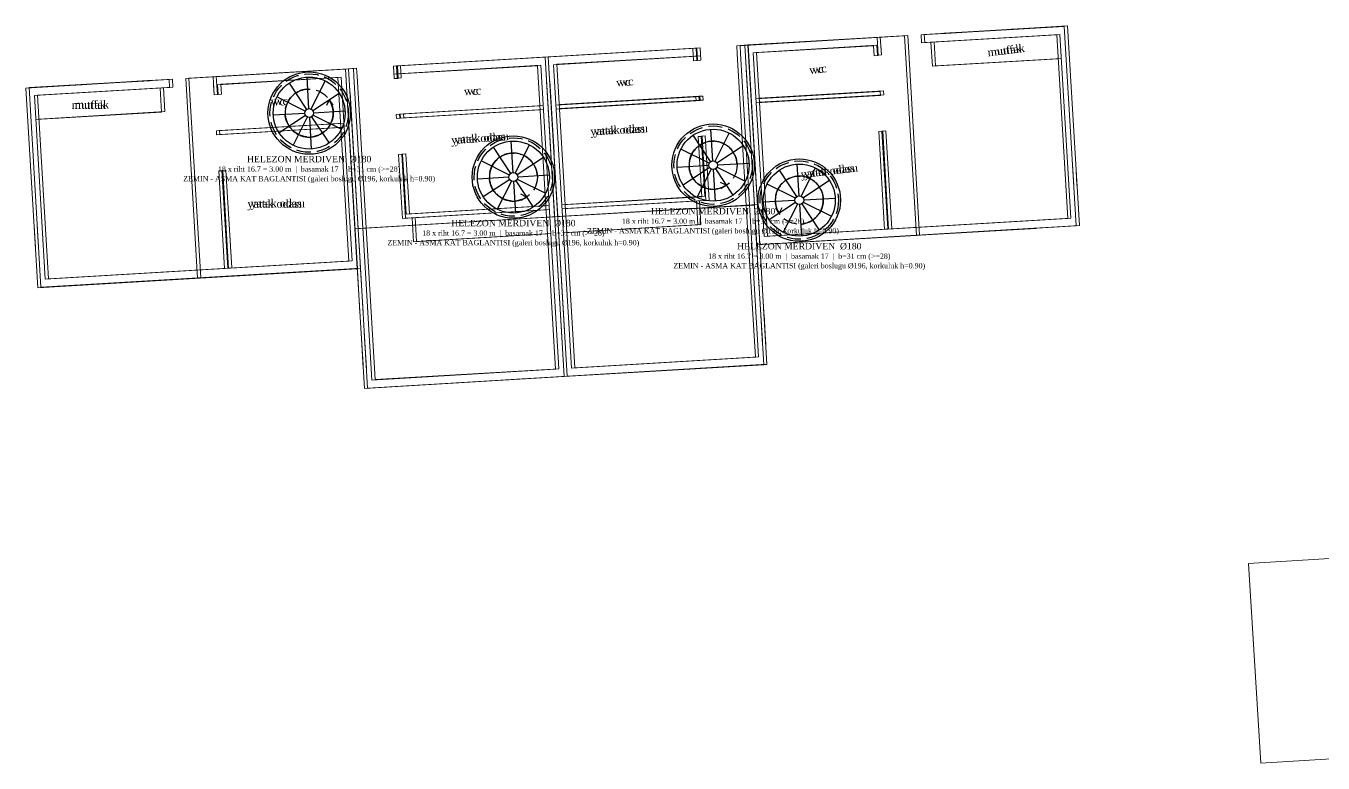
# Model space of a CAD drawing. Header units: metres. Extents: x 566281 to 566551, y 4178515 to 4178592.
# Drawn here: x 566288.75 to 566321.17, y 4178536.36 to 4178554.79 of the extents above; entities that cross this region are included whole.
import ezdxf
from ezdxf.enums import TextEntityAlignment as Align

# ---------------------------------------------------------------- set-up
doc = ezdxf.new("R2010")
doc.units = ezdxf.units.M
doc.linetypes.add('MERD_DASH', pattern=[0.5, 0.35, -0.15])
doc.layers.get('0').update_dxf_attribs({"color": 5, "lineweight": 0})
for name, color, linetype, lineweight in [('ASMAKAT', 30, 'Continuous', 0), ('BINA_115', 1, 'Continuous', 0), ('DUVAR', 18, 'Continuous', 0), ('TASLAK_DUVAR', 7, 'Continuous', 0), ('TASLAK_KAPI', 1, 'Continuous', 0), ('TASLAK_PENCERE', 3, 'Continuous', 0), ('YAZI', 132, 'Continuous', 0)]:
    doc.layers.add(name, color=color, linetype=linetype, lineweight=lineweight)
for name, color, linetype in [('MERDIVEN_BOSLUK', 1, 'Continuous'), ('MERDIVEN_HELEZON', 4, 'Continuous'), ('MERDIVEN_YAZI', 2, 'Continuous'), ('MERDIVEN_YON', 5, 'Continuous')]:
    doc.layers.add(name, color=color, linetype=linetype)
doc.styles.get("Standard").update_dxf_attribs({"font": 'times.ttf'})

msp = doc.modelspace()

# ---------------------------------------------------------------- linework, layer by layer
msp.add_polyline3d([(566319.311, 4178541.347, 0), (566319.615, 4178536.357, 0), (566327.6, 4178536.844, 0), (566327.296, 4178541.835, 0), (566319.311, 4178541.347, 0)])
at = {"layer": 'ASMAKAT'}
for points in [[(566311.011, 4178549.548, 0), (566307.018, 4178549.311, 0), (566306.721, 4178554.302, 0), (566310.714, 4178554.539, 0), (566311.011, 4178549.548, 0)], [(566311.09, 4178549.559, 0), (566307.097, 4178549.321, 0), (566306.8, 4178554.313, 0), (566310.793, 4178554.55, 0), (566311.09, 4178549.559, 0)], [(566293.122, 4178548.49, 0), (566297.115, 4178548.728, 0), (566296.818, 4178553.719, 0), (566292.825, 4178553.481, 0), (566293.122, 4178548.49, 0)], [(566293.043, 4178548.48, 0), (566297.036, 4178548.717, 0), (566296.739, 4178553.708, 0), (566292.746, 4178553.471, 0), (566293.043, 4178548.48, 0)]]:
    msp.add_polyline3d(points, close=True, dxfattribs=at)
for points in [[(566305.523, 4178554.231, 0), (566301.73, 4178554.005, 0), (566301.967, 4178550.012, 0), (566301.967, 4178550.012, 0), (566306.959, 4178550.309, 0), (566306.721, 4178554.302, 0), (566306.521, 4178554.29, 0)], [(566305.602, 4178554.241, 0), (566301.809, 4178554.016, 0), (566302.047, 4178550.023, 0), (566302.047, 4178550.023, 0), (566307.038, 4178550.32, 0), (566306.8, 4178554.313, 0), (566306.601, 4178554.301, 0)], [(566297.937, 4178553.78, 0), (566301.73, 4178554.005, 0), (566301.967, 4178550.012, 0), (566301.967, 4178550.012, 0), (566296.976, 4178549.715, 0), (566296.739, 4178553.708, 0), (566296.938, 4178553.72, 0)], [(566298.016, 4178553.79, 0), (566301.809, 4178554.016, 0), (566302.047, 4178550.023, 0), (566302.047, 4178550.023, 0), (566297.055, 4178549.726, 0), (566296.818, 4178553.719, 0), (566297.018, 4178553.731, 0)]]:
    msp.add_polyline3d(points, dxfattribs=at)
at = {"layer": 'BINA_115'}
for points in [[(566310.028, 4178554.499, 0), (566306.721, 4178554.302, 0), (566307.018, 4178549.311, 0), (566315.004, 4178549.786, 0), (566315.004, 4178549.786, 0), (566314.707, 4178554.777, 0), (566311.126, 4178554.564, 0)], [(566310.108, 4178554.509, 0), (566306.8, 4178554.313, 0), (566307.097, 4178549.321, 0), (566315.083, 4178549.796, 0), (566315.083, 4178549.796, 0), (566314.786, 4178554.787, 0), (566311.206, 4178554.575, 0)], [(566306.983, 4178549.897, 0), (566307.196, 4178546.316, 0), (566302.205, 4178546.019, 0), (566302.205, 4178546.019, 0), (566301.73, 4178554.005, 0), (566305.523, 4178554.231, 0)], [(566307.062, 4178549.907, 0), (566307.275, 4178546.327, 0), (566302.284, 4178546.03, 0), (566302.284, 4178546.03, 0), (566301.809, 4178554.016, 0), (566305.602, 4178554.241, 0)], [(566306.521, 4178554.29, 0), (566306.721, 4178554.302, 0), (566306.918, 4178550.995, 0)], [(566306.601, 4178554.301, 0), (566306.8, 4178554.313, 0), (566306.997, 4178551.005, 0)], [(566293.511, 4178553.522, 0), (566296.818, 4178553.719, 0), (566297.115, 4178548.728, 0), (566289.129, 4178548.253, 0), (566289.129, 4178548.253, 0), (566288.832, 4178553.244, 0), (566292.413, 4178553.457, 0)], [(566296.938, 4178553.72, 0), (566296.739, 4178553.708, 0), (566296.935, 4178550.401, 0)], [(566297.018, 4178553.731, 0), (566296.818, 4178553.719, 0), (566297.015, 4178550.412, 0)], [(566297.001, 4178549.303, 0), (566297.214, 4178545.722, 0), (566302.205, 4178546.019, 0), (566302.205, 4178546.019, 0), (566301.73, 4178554.005, 0), (566297.937, 4178553.78, 0)], [(566297.08, 4178549.314, 0), (566297.293, 4178545.733, 0), (566302.284, 4178546.03, 0), (566302.284, 4178546.03, 0), (566301.809, 4178554.016, 0), (566298.016, 4178553.79, 0)], [(566293.431, 4178553.512, 0), (566296.739, 4178553.708, 0), (566297.036, 4178548.717, 0), (566289.05, 4178548.242, 0), (566289.05, 4178548.242, 0), (566288.753, 4178553.233, 0), (566292.333, 4178553.446, 0)]]:
    msp.add_polyline3d(points, dxfattribs=at)
at = {"layer": 'DUVAR'}
for p, q in [((566310.028, 4178554.499), (566310.055, 4178554.05)), ((566310.108, 4178554.509), (566310.134, 4178554.061)), ((566311.126, 4178554.564), (566311.138, 4178554.364)), ((566311.206, 4178554.575), (566311.218, 4178554.375)), ((566311.374, 4178554.378), (566311.409, 4178553.779)), ((566311.453, 4178554.389), (566311.489, 4178553.79)), ((566305.423, 4178554.225), (566305.442, 4178553.916)), ((566305.503, 4178554.235), (566305.521, 4178553.927)), ((566305.541, 4178553.922), (566305.523, 4178554.231)), ((566305.621, 4178553.932), (566305.602, 4178554.241)), ((566306.533, 4178554.09), (566306.521, 4178554.29)), ((566306.613, 4178554.101), (566306.601, 4178554.301)), ((566309.94, 4178554.293), (566309.955, 4178554.044)), ((566310.055, 4178554.05), (566309.955, 4178554.044)), ((566310.02, 4178554.304), (566310.034, 4178554.055)), ((566310.134, 4178554.061), (566310.034, 4178554.055)), ((566310.04, 4178554.299), (566310.055, 4178554.05)), ((566310.119, 4178554.31), (566310.134, 4178554.061)), ((566296.95, 4178553.52), (566296.938, 4178553.72)), ((566297.03, 4178553.531), (566297.018, 4178553.731)), ((566297.955, 4178553.471), (566297.937, 4178553.78)), ((566298.034, 4178553.481), (566298.016, 4178553.79)), ((566298.037, 4178553.786), (566298.055, 4178553.477)), ((566298.116, 4178553.796), (566298.134, 4178553.487)), ((566305.442, 4178553.916), (566305.541, 4178553.922)), ((566305.521, 4178553.927), (566305.621, 4178553.932)), ((566314.555, 4178553.966), (566311.409, 4178553.779)), ((566314.634, 4178553.977), (566311.489, 4178553.79)), ((566292.333, 4178553.446), (566292.345, 4178553.247)), ((566292.413, 4178553.457), (566292.425, 4178553.257)), ((566293.431, 4178553.512), (566293.458, 4178553.063)), ((566293.511, 4178553.522), (566293.537, 4178553.074)), ((566298.055, 4178553.477), (566297.955, 4178553.471)), ((566298.134, 4178553.487), (566298.034, 4178553.481)), ((566292.11, 4178553.233), (566292.145, 4178552.634)), ((566292.189, 4178553.243), (566292.225, 4178552.644)), ((566293.443, 4178553.312), (566293.458, 4178553.063)), ((566293.523, 4178553.323), (566293.537, 4178553.074)), ((566293.537, 4178553.074), (566293.637, 4178553.08)), ((566293.543, 4178553.318), (566293.558, 4178553.069)), ((566293.622, 4178553.328), (566293.637, 4178553.08)), ((566310.108, 4178553.152), (566307.001, 4178552.967)), ((566310.188, 4178553.162), (566307.08, 4178552.978)), ((566310.108, 4178553.152), (566310.114, 4178553.052)), ((566310.188, 4178553.162), (566310.194, 4178553.062)), ((566293.458, 4178553.063), (566293.558, 4178553.069)), ((566298.108, 4178552.578), (566301.602, 4178552.786)), ((566298.188, 4178552.589), (566301.681, 4178552.797)), ((566305.495, 4178553.018), (566302.001, 4178552.81)), ((566305.501, 4178552.918), (566302.007, 4178552.71)), ((566305.574, 4178553.028), (566302.081, 4178552.82)), ((566305.58, 4178552.928), (566302.087, 4178552.721)), ((566305.495, 4178553.018), (566305.595, 4178553.024)), ((566305.495, 4178553.018), (566305.501, 4178552.918)), ((566305.501, 4178552.918), (566305.601, 4178552.924)), ((566305.574, 4178553.028), (566305.674, 4178553.034)), ((566305.574, 4178553.028), (566305.58, 4178552.928)), ((566305.58, 4178552.928), (566305.68, 4178552.934)), ((566305.601, 4178552.924), (566305.595, 4178553.024)), ((566305.68, 4178552.934), (566305.674, 4178553.034)), ((566310.114, 4178553.052), (566307.007, 4178552.867)), ((566310.194, 4178553.062), (566307.086, 4178552.878)), ((566289, 4178552.447), (566292.145, 4178552.634)), ((566289.079, 4178552.457), (566292.225, 4178552.644)), ((566298.108, 4178552.578), (566298.008, 4178552.572)), ((566298.014, 4178552.473), (566298.008, 4178552.572)), ((566298.114, 4178552.478), (566298.014, 4178552.473)), ((566298.188, 4178552.589), (566298.088, 4178552.583)), ((566298.094, 4178552.483), (566298.088, 4178552.583)), ((566298.194, 4178552.489), (566298.094, 4178552.483)), ((566298.108, 4178552.578), (566298.114, 4178552.478)), ((566298.114, 4178552.478), (566301.608, 4178552.686)), ((566298.188, 4178552.589), (566298.194, 4178552.489)), ((566298.194, 4178552.489), (566301.687, 4178552.697)), ((566293.512, 4178552.165), (566296.619, 4178552.35)), ((566293.512, 4178552.165), (566293.518, 4178552.065)), ((566293.518, 4178552.065), (566296.625, 4178552.25)), ((566293.591, 4178552.175), (566296.698, 4178552.36)), ((566293.591, 4178552.175), (566293.597, 4178552.075)), ((566293.597, 4178552.075), (566296.704, 4178552.26)), ((566310.168, 4178552.153), (566310.068, 4178552.147)), ((566310.068, 4178552.147), (566310.213, 4178549.701)), ((566310.247, 4178552.164), (566310.147, 4178552.158)), ((566310.147, 4178552.158), (566310.293, 4178549.712)), ((566310.168, 4178552.153), (566310.313, 4178549.707)), ((566310.247, 4178552.164), (566310.393, 4178549.718)), ((566305.654, 4178552.025), (566305.554, 4178552.019)), ((566305.554, 4178552.019), (566305.644, 4178550.518)), ((566305.734, 4178552.036), (566305.634, 4178552.03)), ((566305.634, 4178552.03), (566305.723, 4178550.529)), ((566305.75, 4178550.424), (566305.654, 4178552.025)), ((566305.829, 4178550.435), (566305.734, 4178552.036)), ((566298.068, 4178551.574), (566298.168, 4178551.58)), ((566298.163, 4178549.973), (566298.068, 4178551.574)), ((566298.147, 4178551.585), (566298.247, 4178551.591)), ((566298.242, 4178549.984), (566298.147, 4178551.585)), ((566298.168, 4178551.58), (566298.257, 4178550.079)), ((566298.247, 4178551.591), (566298.336, 4178550.09)), ((566293.571, 4178551.166), (566293.671, 4178551.172)), ((566293.571, 4178551.166), (566293.716, 4178548.72)), ((566293.65, 4178551.177), (566293.75, 4178551.183)), ((566293.65, 4178551.177), (566293.796, 4178548.731)), ((566293.671, 4178551.172), (566293.816, 4178548.726)), ((566293.75, 4178551.183), (566293.896, 4178548.737)), ((566305.644, 4178550.518), (566302.15, 4178550.311)), ((566305.723, 4178550.529), (566302.229, 4178550.321)), ((566298.163, 4178549.973), (566301.757, 4178550.187)), ((566298.242, 4178549.984), (566301.836, 4178550.198)), ((566298.257, 4178550.079), (566301.751, 4178550.287)), ((566298.336, 4178550.09), (566301.83, 4178550.297)), ((566305.75, 4178550.424), (566302.156, 4178550.211)), ((566305.829, 4178550.435), (566302.235, 4178550.221)), ((566305.51, 4178550.41), (566305.545, 4178549.811)), ((566305.589, 4178550.421), (566305.625, 4178549.822)), ((566298.403, 4178549.988), (566298.438, 4178549.389)), ((566298.482, 4178549.998), (566298.518, 4178549.399)), ((566298.438, 4178549.389), (566301.792, 4178549.588)), ((566298.518, 4178549.399), (566301.872, 4178549.599)), ((566305.545, 4178549.811), (566302.192, 4178549.612)), ((566305.625, 4178549.822), (566302.271, 4178549.622))]:
    msp.add_line(p, q, dxfattribs=at)
at = {"layer": 'MERDIVEN_BOSLUK'}
for centre in [(566295.832, 4178552.609), (566305.928, 4178551.306), (566300.936, 4178551.009), (566308.083, 4178550.432)]:
    msp.add_circle(centre, 1.03, dxfattribs=at)
at = {"layer": 'MERDIVEN_BOSLUK', "linetype": 'MERD_DASH'}
for centre in [(566295.832, 4178552.609), (566305.928, 4178551.306), (566300.936, 4178551.009), (566308.083, 4178550.432)]:
    msp.add_circle(centre, 0.98, dxfattribs=at)
at = {"layer": 'MERDIVEN_HELEZON'}
for p, q in [((566295.826, 4178552.718), (566295.779, 4178553.507)), ((566295.826, 4178552.718), (566295.779, 4178553.507)), ((566295.881, 4178552.707), (566296.235, 4178553.413)), ((566295.771, 4178552.7), (566295.337, 4178553.36)), ((566295.924, 4178552.669), (566296.583, 4178553.104)), ((566295.734, 4178552.658), (566295.027, 4178553.011)), ((566295.722, 4178552.602), (566294.934, 4178552.555)), ((566295.74, 4178552.548), (566295.081, 4178552.113)), ((566295.783, 4178552.51), (566295.429, 4178551.804)), ((566295.839, 4178552.499), (566295.885, 4178551.71)), ((566295.893, 4178552.517), (566296.328, 4178551.857)), ((566295.93, 4178552.559), (566296.637, 4178552.206)), ((566295.942, 4178552.615), (566296.73, 4178552.662)), ((566305.921, 4178551.415), (566305.874, 4178552.204)), ((566305.977, 4178551.404), (566306.33, 4178552.11)), ((566300.93, 4178551.118), (566300.883, 4178551.907)), ((566300.985, 4178551.107), (566301.339, 4178551.813)), ((566305.867, 4178551.397), (566305.432, 4178552.057)), ((566306.019, 4178551.366), (566306.679, 4178551.801)), ((566300.876, 4178551.1), (566300.441, 4178551.76)), ((566301.028, 4178551.069), (566301.687, 4178551.504)), ((566305.829, 4178551.355), (566305.123, 4178551.708)), ((566300.838, 4178551.058), (566300.131, 4178551.412)), ((566305.818, 4178551.299), (566305.029, 4178551.252)), ((566305.836, 4178551.245), (566305.176, 4178550.81)), ((566305.878, 4178551.207), (566305.525, 4178550.501)), ((566305.934, 4178551.196), (566305.981, 4178550.407)), ((566305.988, 4178551.214), (566306.423, 4178550.554)), ((566306.026, 4178551.256), (566306.732, 4178550.903)), ((566306.037, 4178551.312), (566306.826, 4178551.359)), ((566306.037, 4178551.312), (566306.826, 4178551.359)), ((566308.022, 4178550.524), (566307.587, 4178551.183)), ((566308.076, 4178550.542), (566308.029, 4178551.33)), ((566308.132, 4178550.53), (566308.486, 4178551.237)), ((566300.826, 4178551.002), (566300.038, 4178550.955)), ((566300.844, 4178550.948), (566300.185, 4178550.513)), ((566300.887, 4178550.91), (566300.533, 4178550.204)), ((566300.943, 4178550.899), (566300.99, 4178550.11)), ((566300.997, 4178550.917), (566301.432, 4178550.257)), ((566301.035, 4178550.959), (566301.741, 4178550.606)), ((566301.046, 4178551.015), (566301.835, 4178551.062)), ((566301.046, 4178551.015), (566301.835, 4178551.062)), ((566307.985, 4178550.481), (566307.278, 4178550.835)), ((566308.175, 4178550.492), (566308.834, 4178550.927)), ((566308.193, 4178550.438), (566308.981, 4178550.485)), ((566307.973, 4178550.425), (566307.185, 4178550.378)), ((566307.991, 4178550.371), (566307.332, 4178549.936)), ((566308.034, 4178550.333), (566307.68, 4178549.627)), ((566308.089, 4178550.322), (566308.136, 4178549.533)), ((566308.089, 4178550.322), (566308.136, 4178549.533)), ((566308.144, 4178550.34), (566308.578, 4178549.68)), ((566308.181, 4178550.383), (566308.888, 4178550.029))]:
    msp.add_line(p, q, dxfattribs=at)
for centre, radius in [((566295.832, 4178552.609), 0.9), ((566295.832, 4178552.609), 0.11), ((566305.928, 4178551.306), 0.9), ((566300.936, 4178551.009), 0.9), ((566305.928, 4178551.306), 0.11), ((566308.083, 4178550.432), 0.9), ((566300.936, 4178551.009), 0.11), ((566308.083, 4178550.432), 0.11)]:
    msp.add_circle(centre, radius, dxfattribs=at)
at = {"layer": 'MERDIVEN_HELEZON', "linetype": 'MERD_DASH'}
for centre in [(566295.832, 4178552.609), (566305.928, 4178551.306), (566300.936, 4178551.009), (566308.083, 4178550.432)]:
    msp.add_circle(centre, 0.6, dxfattribs=at)
at = {"layer": 'MERDIVEN_YON'}
for p, q in [((566296.333, 4178552.939), (566296.261, 4178552.794)), ((566296.333, 4178552.939), (566296.421, 4178552.804)), ((566306.258, 4178550.805), (566306.113, 4178550.876)), ((566306.258, 4178550.805), (566306.123, 4178550.716)), ((566301.266, 4178550.508), (566301.122, 4178550.579)), ((566301.266, 4178550.508), (566301.131, 4178550.42)), ((566307.582, 4178550.101), (566307.494, 4178550.236)), ((566307.582, 4178550.101), (566307.654, 4178550.246))]:
    msp.add_line(p, q, dxfattribs=at)
for points in [[(566295.796, 4178553.207), (566295.77, 4178553.205), (566295.744, 4178553.202), (566295.719, 4178553.198), (566295.693, 4178553.192), (566295.668, 4178553.186), (566295.643, 4178553.178), (566295.618, 4178553.169), (566295.594, 4178553.159), (566295.57, 4178553.148), (566295.547, 4178553.136), (566295.524, 4178553.123), (566295.502, 4178553.109), (566295.48, 4178553.095), (566295.459, 4178553.079), (566295.439, 4178553.062), (566295.42, 4178553.044), (566295.401, 4178553.026), (566295.383, 4178553.007), (566295.366, 4178552.987), (566295.35, 4178552.966), (566295.335, 4178552.945), (566295.321, 4178552.923), (566295.308, 4178552.9), (566295.296, 4178552.877), (566295.284, 4178552.853), (566295.274, 4178552.829), (566295.265, 4178552.805), (566295.257, 4178552.78), (566295.25, 4178552.755), (566295.244, 4178552.729), (566295.24, 4178552.703), (566295.236, 4178552.677), (566295.234, 4178552.651), (566295.232, 4178552.625), (566295.232, 4178552.599), (566295.233, 4178552.573), (566295.235, 4178552.547), (566295.238, 4178552.521), (566295.243, 4178552.495), (566295.248, 4178552.469), (566295.255, 4178552.444), (566295.263, 4178552.419), (566295.272, 4178552.394), (566295.281, 4178552.37), (566295.292, 4178552.346), (566295.304, 4178552.323), (566295.317, 4178552.3), (566295.331, 4178552.278), (566295.346, 4178552.257), (566295.362, 4178552.236), (566295.379, 4178552.216), (566295.396, 4178552.196), (566295.415, 4178552.178), (566295.434, 4178552.16), (566295.454, 4178552.143), (566295.474, 4178552.127), (566295.496, 4178552.112), (566295.518, 4178552.097), (566295.54, 4178552.084), (566295.563, 4178552.072), (566295.587, 4178552.061), (566295.611, 4178552.051), (566295.636, 4178552.042), (566295.661, 4178552.034), (566295.686, 4178552.027), (566295.711, 4178552.021), (566295.737, 4178552.016), (566295.763, 4178552.012), (566295.789, 4178552.01), (566295.815, 4178552.009), (566295.842, 4178552.009), (566295.868, 4178552.01), (566295.894, 4178552.012), (566295.92, 4178552.015), (566295.946, 4178552.019), (566295.971, 4178552.025), (566295.996, 4178552.031), (566296.021, 4178552.039), (566296.046, 4178552.048), (566296.07, 4178552.058), (566296.094, 4178552.069), (566296.117, 4178552.081), (566296.14, 4178552.094), (566296.162, 4178552.108), (566296.184, 4178552.123), (566296.205, 4178552.138), (566296.225, 4178552.155), (566296.244, 4178552.173), (566296.263, 4178552.191), (566296.281, 4178552.21), (566296.298, 4178552.23), (566296.314, 4178552.251), (566296.329, 4178552.272), (566296.343, 4178552.294), (566296.356, 4178552.317), (566296.369, 4178552.34), (566296.38, 4178552.364), (566296.39, 4178552.388), (566296.399, 4178552.412), (566296.407, 4178552.437), (566296.414, 4178552.462), (566296.42, 4178552.488), (566296.425, 4178552.514), (566296.428, 4178552.54), (566296.431, 4178552.566), (566296.432, 4178552.592), (566296.432, 4178552.618), (566296.431, 4178552.644), (566296.429, 4178552.67), (566296.426, 4178552.696), (566296.421, 4178552.722), (566296.416, 4178552.748), (566296.409, 4178552.773), (566296.401, 4178552.798), (566296.393, 4178552.823), (566296.383, 4178552.847), (566296.372, 4178552.871), (566296.36, 4178552.894), (566296.347, 4178552.917), (566296.333, 4178552.939)], [(566306.526, 4178551.341), (566306.524, 4178551.367), (566306.521, 4178551.393), (566306.517, 4178551.419), (566306.511, 4178551.445), (566306.505, 4178551.47), (566306.497, 4178551.495), (566306.488, 4178551.52), (566306.478, 4178551.544), (566306.467, 4178551.568), (566306.455, 4178551.591), (566306.442, 4178551.614), (566306.428, 4178551.636), (566306.413, 4178551.657), (566306.398, 4178551.678), (566306.381, 4178551.698), (566306.363, 4178551.718), (566306.345, 4178551.736), (566306.326, 4178551.754), (566306.306, 4178551.771), (566306.285, 4178551.787), (566306.264, 4178551.802), (566306.242, 4178551.817), (566306.219, 4178551.83), (566306.196, 4178551.842), (566306.172, 4178551.853), (566306.148, 4178551.863), (566306.124, 4178551.873), (566306.099, 4178551.881), (566306.074, 4178551.887), (566306.048, 4178551.893), (566306.022, 4178551.898), (566305.996, 4178551.902), (566305.97, 4178551.904), (566305.944, 4178551.905), (566305.918, 4178551.905), (566305.892, 4178551.904), (566305.866, 4178551.902), (566305.84, 4178551.899), (566305.814, 4178551.895), (566305.788, 4178551.889), (566305.763, 4178551.883), (566305.738, 4178551.875), (566305.713, 4178551.866), (566305.689, 4178551.856), (566305.665, 4178551.845), (566305.642, 4178551.833), (566305.619, 4178551.82), (566305.597, 4178551.806), (566305.576, 4178551.792), (566305.555, 4178551.776), (566305.535, 4178551.759), (566305.515, 4178551.741), (566305.497, 4178551.723), (566305.479, 4178551.704), (566305.462, 4178551.684), (566305.446, 4178551.663), (566305.431, 4178551.642), (566305.416, 4178551.62), (566305.403, 4178551.597), (566305.391, 4178551.574), (566305.38, 4178551.55), (566305.37, 4178551.526), (566305.361, 4178551.502), (566305.352, 4178551.477), (566305.346, 4178551.452), (566305.34, 4178551.426), (566305.335, 4178551.4), (566305.331, 4178551.374), (566305.329, 4178551.348), (566305.328, 4178551.322), (566305.328, 4178551.296), (566305.329, 4178551.27), (566305.331, 4178551.244), (566305.334, 4178551.218), (566305.338, 4178551.192), (566305.344, 4178551.166), (566305.35, 4178551.141), (566305.358, 4178551.116), (566305.367, 4178551.091), (566305.377, 4178551.067), (566305.388, 4178551.043), (566305.4, 4178551.02), (566305.413, 4178550.997), (566305.427, 4178550.975), (566305.442, 4178550.954), (566305.457, 4178550.933), (566305.474, 4178550.913), (566305.492, 4178550.893), (566305.51, 4178550.875), (566305.529, 4178550.857), (566305.549, 4178550.84), (566305.57, 4178550.824), (566305.591, 4178550.809), (566305.613, 4178550.794), (566305.636, 4178550.781), (566305.659, 4178550.769), (566305.683, 4178550.758), (566305.707, 4178550.748), (566305.731, 4178550.739), (566305.756, 4178550.731), (566305.781, 4178550.724), (566305.807, 4178550.718), (566305.833, 4178550.713), (566305.859, 4178550.71), (566305.885, 4178550.707), (566305.911, 4178550.706), (566305.937, 4178550.706), (566305.963, 4178550.707), (566305.989, 4178550.709), (566306.015, 4178550.712), (566306.041, 4178550.716), (566306.067, 4178550.722), (566306.092, 4178550.729), (566306.117, 4178550.736), (566306.142, 4178550.745), (566306.166, 4178550.755), (566306.19, 4178550.766), (566306.213, 4178550.778), (566306.236, 4178550.791), (566306.258, 4178550.805)], [(566301.535, 4178551.044), (566301.533, 4178551.07), (566301.53, 4178551.096), (566301.525, 4178551.122), (566301.52, 4178551.148), (566301.513, 4178551.173), (566301.505, 4178551.198), (566301.497, 4178551.223), (566301.487, 4178551.247), (566301.476, 4178551.271), (566301.464, 4178551.294), (566301.451, 4178551.317), (566301.437, 4178551.339), (566301.422, 4178551.36), (566301.406, 4178551.381), (566301.39, 4178551.402), (566301.372, 4178551.421), (566301.354, 4178551.44), (566301.334, 4178551.457), (566301.315, 4178551.474), (566301.294, 4178551.49), (566301.272, 4178551.505), (566301.25, 4178551.52), (566301.228, 4178551.533), (566301.205, 4178551.545), (566301.181, 4178551.556), (566301.157, 4178551.567), (566301.132, 4178551.576), (566301.108, 4178551.584), (566301.082, 4178551.591), (566301.057, 4178551.596), (566301.031, 4178551.601), (566301.005, 4178551.605), (566300.979, 4178551.607), (566300.953, 4178551.608), (566300.927, 4178551.609), (566300.901, 4178551.608), (566300.874, 4178551.605), (566300.848, 4178551.602), (566300.823, 4178551.598), (566300.797, 4178551.592), (566300.772, 4178551.586), (566300.747, 4178551.578), (566300.722, 4178551.569), (566300.698, 4178551.559), (566300.674, 4178551.548), (566300.651, 4178551.536), (566300.628, 4178551.523), (566300.606, 4178551.509), (566300.584, 4178551.495), (566300.563, 4178551.479), (566300.543, 4178551.462), (566300.524, 4178551.445), (566300.505, 4178551.426), (566300.487, 4178551.407), (566300.47, 4178551.387), (566300.454, 4178551.366), (566300.439, 4178551.345), (566300.425, 4178551.323), (566300.412, 4178551.3), (566300.4, 4178551.277), (566300.388, 4178551.254), (566300.378, 4178551.229), (566300.369, 4178551.205), (566300.361, 4178551.18), (566300.354, 4178551.155), (566300.348, 4178551.129), (566300.344, 4178551.103), (566300.34, 4178551.078), (566300.338, 4178551.051), (566300.336, 4178551.025), (566300.336, 4178550.999), (566300.337, 4178550.973), (566300.339, 4178550.947), (566300.343, 4178550.921), (566300.347, 4178550.895), (566300.352, 4178550.87), (566300.359, 4178550.844), (566300.367, 4178550.819), (566300.376, 4178550.795), (566300.386, 4178550.77), (566300.396, 4178550.746), (566300.408, 4178550.723), (566300.421, 4178550.7), (566300.435, 4178550.678), (566300.45, 4178550.657), (566300.466, 4178550.636), (566300.483, 4178550.616), (566300.5, 4178550.596), (566300.519, 4178550.578), (566300.538, 4178550.56), (566300.558, 4178550.543), (566300.578, 4178550.527), (566300.6, 4178550.512), (566300.622, 4178550.498), (566300.644, 4178550.484), (566300.668, 4178550.472), (566300.691, 4178550.461), (566300.715, 4178550.451), (566300.74, 4178550.442), (566300.765, 4178550.434), (566300.79, 4178550.427), (566300.816, 4178550.421), (566300.841, 4178550.416), (566300.867, 4178550.413), (566300.893, 4178550.41), (566300.919, 4178550.409), (566300.946, 4178550.409), (566300.972, 4178550.41), (566300.998, 4178550.412), (566301.024, 4178550.415), (566301.05, 4178550.419), (566301.075, 4178550.425), (566301.101, 4178550.432), (566301.126, 4178550.439), (566301.15, 4178550.448), (566301.174, 4178550.458), (566301.198, 4178550.469), (566301.222, 4178550.481), (566301.244, 4178550.494), (566301.266, 4178550.508)], [(566308.119, 4178549.833), (566308.145, 4178549.835), (566308.171, 4178549.838), (566308.196, 4178549.843), (566308.222, 4178549.848), (566308.247, 4178549.855), (566308.272, 4178549.862), (566308.297, 4178549.871), (566308.321, 4178549.881), (566308.345, 4178549.892), (566308.368, 4178549.904), (566308.391, 4178549.917), (566308.413, 4178549.931), (566308.435, 4178549.946), (566308.456, 4178549.962), (566308.476, 4178549.978), (566308.495, 4178549.996), (566308.514, 4178550.014), (566308.532, 4178550.033), (566308.549, 4178550.053), (566308.565, 4178550.074), (566308.58, 4178550.095), (566308.594, 4178550.117), (566308.607, 4178550.14), (566308.619, 4178550.163), (566308.631, 4178550.187), (566308.641, 4178550.211), (566308.65, 4178550.236), (566308.658, 4178550.26), (566308.665, 4178550.286), (566308.671, 4178550.311), (566308.675, 4178550.337), (566308.679, 4178550.363), (566308.681, 4178550.389), (566308.683, 4178550.415), (566308.683, 4178550.441), (566308.682, 4178550.467), (566308.68, 4178550.494), (566308.677, 4178550.519), (566308.672, 4178550.545), (566308.667, 4178550.571), (566308.66, 4178550.596), (566308.652, 4178550.621), (566308.643, 4178550.646), (566308.634, 4178550.67), (566308.623, 4178550.694), (566308.611, 4178550.717), (566308.598, 4178550.74), (566308.584, 4178550.762), (566308.569, 4178550.784), (566308.553, 4178550.805), (566308.536, 4178550.825), (566308.519, 4178550.844), (566308.5, 4178550.863), (566308.481, 4178550.88), (566308.461, 4178550.897), (566308.441, 4178550.914), (566308.419, 4178550.929), (566308.397, 4178550.943), (566308.375, 4178550.956), (566308.352, 4178550.968), (566308.328, 4178550.98), (566308.304, 4178550.99), (566308.279, 4178550.999), (566308.254, 4178551.007), (566308.229, 4178551.014), (566308.204, 4178551.02), (566308.178, 4178551.024), (566308.152, 4178551.028), (566308.126, 4178551.03), (566308.1, 4178551.032), (566308.073, 4178551.032), (566308.047, 4178551.031), (566308.021, 4178551.029), (566307.995, 4178551.025), (566307.969, 4178551.021), (566307.944, 4178551.015), (566307.919, 4178551.009), (566307.894, 4178551.001), (566307.869, 4178550.992), (566307.845, 4178550.982), (566307.821, 4178550.971), (566307.798, 4178550.96), (566307.775, 4178550.947), (566307.753, 4178550.933), (566307.731, 4178550.918), (566307.71, 4178550.902), (566307.69, 4178550.885), (566307.671, 4178550.868), (566307.652, 4178550.849), (566307.634, 4178550.83), (566307.617, 4178550.81), (566307.601, 4178550.789), (566307.586, 4178550.768), (566307.572, 4178550.746), (566307.559, 4178550.724), (566307.546, 4178550.7), (566307.535, 4178550.677), (566307.525, 4178550.653), (566307.516, 4178550.628), (566307.508, 4178550.603), (566307.501, 4178550.578), (566307.495, 4178550.552), (566307.49, 4178550.527), (566307.487, 4178550.501), (566307.484, 4178550.475), (566307.483, 4178550.448), (566307.483, 4178550.422), (566307.484, 4178550.396), (566307.486, 4178550.37), (566307.489, 4178550.344), (566307.494, 4178550.318), (566307.499, 4178550.293), (566307.506, 4178550.267), (566307.514, 4178550.242), (566307.522, 4178550.218), (566307.532, 4178550.193), (566307.543, 4178550.17), (566307.555, 4178550.146), (566307.568, 4178550.124), (566307.582, 4178550.101)]]:
    msp.add_lwpolyline(points, dxfattribs=at)
at = {"layer": 'TASLAK_DUVAR'}
for points in [[(566310.028, 4178554.499, 0), (566306.721, 4178554.302, 0), (566307.018, 4178549.311, 0), (566315.004, 4178549.786, 0), (566315.004, 4178549.786, 0), (566314.707, 4178554.777, 0), (566311.126, 4178554.564, 0)], [(566310.108, 4178554.509, 0), (566306.801, 4178554.313, 0), (566307.097, 4178549.321, 0), (566315.083, 4178549.796, 0), (566315.083, 4178549.796, 0), (566314.786, 4178554.787, 0), (566311.206, 4178554.574, 0)], [(566309.94, 4178554.293, 0), (566306.933, 4178554.114, 0), (566307.206, 4178549.522, 0), (566314.792, 4178549.974, 0), (566314.792, 4178549.974, 0), (566314.519, 4178554.565, 0), (566311.138, 4178554.364, 0)], [(566310.02, 4178554.304, 0), (566307.012, 4178554.125, 0), (566307.285, 4178549.533, 0), (566314.872, 4178549.984, 0), (566314.872, 4178549.984, 0), (566314.599, 4178554.576, 0), (566311.218, 4178554.375, 0)], [(566306.983, 4178549.897, 0), (566307.196, 4178546.316, 0), (566302.205, 4178546.019, 0), (566302.205, 4178546.019, 0), (566301.73, 4178554.005, 0), (566305.523, 4178554.23, 0)], [(566307.062, 4178549.907, 0), (566307.275, 4178546.326, 0), (566302.284, 4178546.03, 0), (566302.284, 4178546.03, 0), (566301.809, 4178554.016, 0), (566305.602, 4178554.241, 0)], [(566306.533, 4178554.09, 0), (566306.783, 4178549.885, 0), (566306.783, 4178549.885, 0), (566306.984, 4178546.504, 0), (566302.393, 4178546.231, 0), (566302.393, 4178546.231, 0), (566301.941, 4178553.817, 0), (566305.535, 4178554.031, 0)], [(566306.613, 4178554.101, 0), (566306.863, 4178549.895, 0), (566306.863, 4178549.895, 0), (566307.064, 4178546.514, 0), (566302.472, 4178546.241, 0), (566302.472, 4178546.241, 0), (566302.021, 4178553.828, 0), (566305.614, 4178554.041, 0)], [(566306.521, 4178554.29, 0), (566306.721, 4178554.302, 0), (566306.918, 4178550.995, 0)], [(566306.601, 4178554.3, 0), (566306.8, 4178554.312, 0), (566306.997, 4178551.005, 0)], [(566293.511, 4178553.522, 0), (566296.818, 4178553.719, 0), (566297.115, 4178548.728, 0), (566289.129, 4178548.253, 0), (566289.129, 4178548.253, 0), (566288.832, 4178553.244, 0), (566292.413, 4178553.457, 0)], [(566296.938, 4178553.72, 0), (566296.739, 4178553.708, 0), (566296.935, 4178550.401, 0)], [(566297.018, 4178553.73, 0), (566296.818, 4178553.719, 0), (566297.015, 4178550.412, 0)], [(566296.95, 4178553.52, 0), (566297.2, 4178549.315, 0), (566297.2, 4178549.315, 0), (566297.401, 4178545.934, 0), (566301.993, 4178546.207, 0), (566301.993, 4178546.207, 0), (566301.542, 4178553.793, 0), (566297.949, 4178553.58, 0)], [(566297.001, 4178549.303, 0), (566297.214, 4178545.722, 0), (566302.205, 4178546.019, 0), (566302.205, 4178546.019, 0), (566301.73, 4178554.005, 0), (566297.937, 4178553.779, 0)], [(566297.03, 4178553.531, 0), (566297.28, 4178549.326, 0), (566297.28, 4178549.326, 0), (566297.481, 4178545.944, 0), (566302.073, 4178546.218, 0), (566302.073, 4178546.218, 0), (566301.621, 4178553.804, 0), (566298.028, 4178553.59, 0)], [(566297.08, 4178549.314, 0), (566297.293, 4178545.733, 0), (566302.284, 4178546.03, 0), (566302.284, 4178546.03, 0), (566301.809, 4178554.016, 0), (566298.016, 4178553.79, 0)], [(566293.431, 4178553.512, 0), (566296.738, 4178553.708, 0), (566297.035, 4178548.717, 0), (566289.05, 4178548.242, 0), (566289.05, 4178548.242, 0), (566288.753, 4178553.233, 0), (566292.333, 4178553.446, 0)], [(566293.543, 4178553.318, 0), (566296.551, 4178553.497, 0), (566296.824, 4178548.905, 0), (566289.237, 4178548.454, 0), (566289.237, 4178548.454, 0), (566288.964, 4178553.046, 0), (566292.345, 4178553.247, 0)], [(566293.622, 4178553.328, 0), (566296.63, 4178553.507, 0), (566296.903, 4178548.915, 0), (566289.317, 4178548.464, 0), (566289.317, 4178548.464, 0), (566289.043, 4178553.056, 0), (566292.425, 4178553.257, 0)]]:
    msp.add_polyline3d(points, dxfattribs=at)
msp.add_polyline3d([(566319.615, 4178536.357, 0), (566327.6, 4178536.844, 0), (566327.296, 4178541.835, 0), (566319.311, 4178541.347, 0), (566319.615, 4178536.357, 0)], close=True, dxfattribs=at)
at = {"layer": 'TASLAK_KAPI'}
for p, q in [((566314.208, 4178554.747), (566313.31, 4178554.694)), ((566314.287, 4178554.758), (566313.389, 4178554.704)), ((566289.252, 4178553.263), (566290.15, 4178553.317)), ((566289.331, 4178553.274), (566290.229, 4178553.327)), ((566307.166, 4178546.815), (566307.113, 4178547.713)), ((566307.246, 4178546.826), (566307.192, 4178547.724)), ((566297.184, 4178546.221), (566297.131, 4178547.12)), ((566297.263, 4178546.232), (566297.21, 4178547.13))]:
    msp.add_line(p, q, dxfattribs=at)
at = {"layer": 'TASLAK_PENCERE'}
for p, q in [((566314.108, 4178554.741), (566313.459, 4178554.703)), ((566314.188, 4178554.752), (566313.539, 4178554.713)), ((566310.028, 4178554.499), (566307.32, 4178554.338)), ((566310.108, 4178554.509), (566307.4, 4178554.348)), ((566312.811, 4178554.664), (566311.613, 4178554.593)), ((566312.89, 4178554.675), (566311.692, 4178554.603)), ((566302.728, 4178554.065), (566303.277, 4178554.097)), ((566302.807, 4178554.075), (566303.356, 4178554.108)), ((566300.732, 4178553.946), (566300.183, 4178553.913)), ((566300.811, 4178553.956), (566300.262, 4178553.924)), ((566290.649, 4178553.346), (566291.847, 4178553.417)), ((566290.729, 4178553.357), (566291.926, 4178553.428)), ((566293.431, 4178553.512), (566296.139, 4178553.673)), ((566293.511, 4178553.522), (566296.219, 4178553.683)), ((566301.872, 4178551.609), (566301.766, 4178553.406)), ((566301.872, 4178551.609), (566301.766, 4178553.406)), ((566301.952, 4178551.62), (566301.845, 4178553.417)), ((566301.952, 4178551.62), (566301.845, 4178553.417)), ((566306.918, 4178550.995), (566306.757, 4178553.703)), ((566306.997, 4178551.005), (566306.836, 4178553.713)), ((566289.352, 4178553.269), (566290, 4178553.308)), ((566289.431, 4178553.28), (566290.08, 4178553.318)), ((566296.935, 4178550.401), (566296.774, 4178553.109)), ((566297.015, 4178550.412), (566296.854, 4178553.12)), ((566302.145, 4178547.018), (566301.896, 4178551.21)), ((566302.145, 4178547.018), (566301.896, 4178551.21)), ((566302.225, 4178547.028), (566301.975, 4178551.22)), ((566302.225, 4178547.028), (566301.975, 4178551.22)), ((566314.944, 4178550.784), (566314.912, 4178551.333)), ((566315.024, 4178550.795), (566314.991, 4178551.344)), ((566306.959, 4178550.309), (566306.926, 4178550.858)), ((566307.038, 4178550.32), (566307.005, 4178550.869)), ((566296.976, 4178549.715), (566296.944, 4178550.264)), ((566297.056, 4178549.726), (566297.023, 4178550.275)), ((566288.99, 4178549.241), (566288.958, 4178549.789)), ((566289.07, 4178549.251), (566289.037, 4178549.8)), ((566314.006, 4178549.726), (566309.813, 4178549.477)), ((566314.085, 4178549.737), (566309.892, 4178549.488)), ((566307.083, 4178548.213), (566307.012, 4178549.41)), ((566307.162, 4178548.223), (566307.091, 4178549.421)), ((566309.414, 4178549.453), (566307.617, 4178549.346)), ((566309.493, 4178549.464), (566307.696, 4178549.357)), ((566290.048, 4178548.302), (566294.24, 4178548.551)), ((566290.127, 4178548.312), (566294.32, 4178548.561)), ((566294.64, 4178548.575), (566296.436, 4178548.682)), ((566294.719, 4178548.585), (566296.516, 4178548.692)), ((566297.101, 4178547.619), (566297.03, 4178548.817)), ((566297.18, 4178547.629), (566297.109, 4178548.827)), ((566307.16, 4178546.915), (566307.122, 4178547.564)), ((566307.24, 4178546.925), (566307.201, 4178547.574)), ((566297.178, 4178546.321), (566297.14, 4178546.97)), ((566297.257, 4178546.332), (566297.219, 4178546.981)), ((566301.207, 4178545.96), (566300.658, 4178545.927)), ((566301.286, 4178545.97), (566300.737, 4178545.938)), ((566303.203, 4178546.079), (566303.752, 4178546.111)), ((566303.282, 4178546.089), (566303.831, 4178546.122))]:
    msp.add_line(p, q, dxfattribs=at)

# ---------------------------------------------------------------- texts
at = {"layer": 'MERDIVEN_YAZI'}
for s, height, p in [('HELEZON MERDIVEN  Ø180', 0.16, (566295.832, 4178551.459)), ('18 x riht 16.7 = 3.00 m  |  basamak 17  |  b=31 cm (>=28)', 0.13, (566295.832, 4178551.209)), ('ZEMIN - ASMA KAT BAGLANTISI (galeri boslugu Ø196, korkuluk h=0.90)', 0.13, (566295.832, 4178550.969)), ('HELEZON MERDIVEN  Ø180', 0.16, (566305.928, 4178550.156)), ('HELEZON MERDIVEN  Ø180', 0.16, (566300.936, 4178549.859)), ('18 x riht 16.7 = 3.00 m  |  basamak 17  |  b=31 cm (>=28)', 0.13, (566305.928, 4178549.906)), ('18 x riht 16.7 = 3.00 m  |  basamak 17  |  b=31 cm (>=28)', 0.13, (566300.936, 4178549.609)), ('ZEMIN - ASMA KAT BAGLANTISI (galeri boslugu Ø196, korkuluk h=0.90)', 0.13, (566305.928, 4178549.666)), ('ZEMIN - ASMA KAT BAGLANTISI (galeri boslugu Ø196, korkuluk h=0.90)', 0.13, (566300.936, 4178549.369)), ('HELEZON MERDIVEN  Ø180', 0.16, (566308.083, 4178549.282)), ('ZEMIN - ASMA KAT BAGLANTISI (galeri boslugu Ø196, korkuluk h=0.90)', 0.13, (566308.083, 4178548.792)), ('18 x riht 16.7 = 3.00 m  |  basamak 17  |  b=31 cm (>=28)', 0.13, (566308.083, 4178549.032))]:
    msp.add_text(s, height=height, dxfattribs=at).set_placement(p, align=Align.MIDDLE_CENTER)
at = {"layer": 'YAZI'}
for s, rotation, p in [('mutfak', 6.8068, (566312.8, 4178554.026)), ('mutfak', 6.8068, (566312.879, 4178554.036)), ('wc', 6.8068, (566308.345, 4178553.581)), ('wc', 6.8068, (566308.425, 4178553.591)), ('wc', 4.1095, (566303.512, 4178553.272)), ('wc', 4.1095, (566303.592, 4178553.282)), ('wc', 2.6973, (566299.706, 4178553.049)), ('wc', 2.6973, (566299.785, 4178553.06)), ('yatak odası', 3.7831, (566299.387, 4178551.834)), ('yatak odası', 3.7831, (566299.467, 4178551.844)), ('yatak odası', 3.0237, (566302.865, 4178552.05)), ('yatak odası', 3.0237, (566302.945, 4178552.061)), ('yatak odası', 6.8068, (566308.127, 4178550.98)), ('yatak odası', 6.8068, (566308.206, 4178550.99))]:
    msp.add_text(s, height=0.2, rotation=rotation, dxfattribs=at).set_placement(p)
for s, p in [('mutfak', (566289.894, 4178552.714)), ('mutfak', (566289.973, 4178552.724)), ('wc', (566294.87, 4178552.8)), ('wc', (566294.949, 4178552.81)), ('yatak odası', (566294.287, 4178550.243)), ('yatak odası', (566294.366, 4178550.253))]:
    msp.add_text(s, height=0.2, dxfattribs=at).set_placement(p)

doc.saveas('drawing.dxf')
